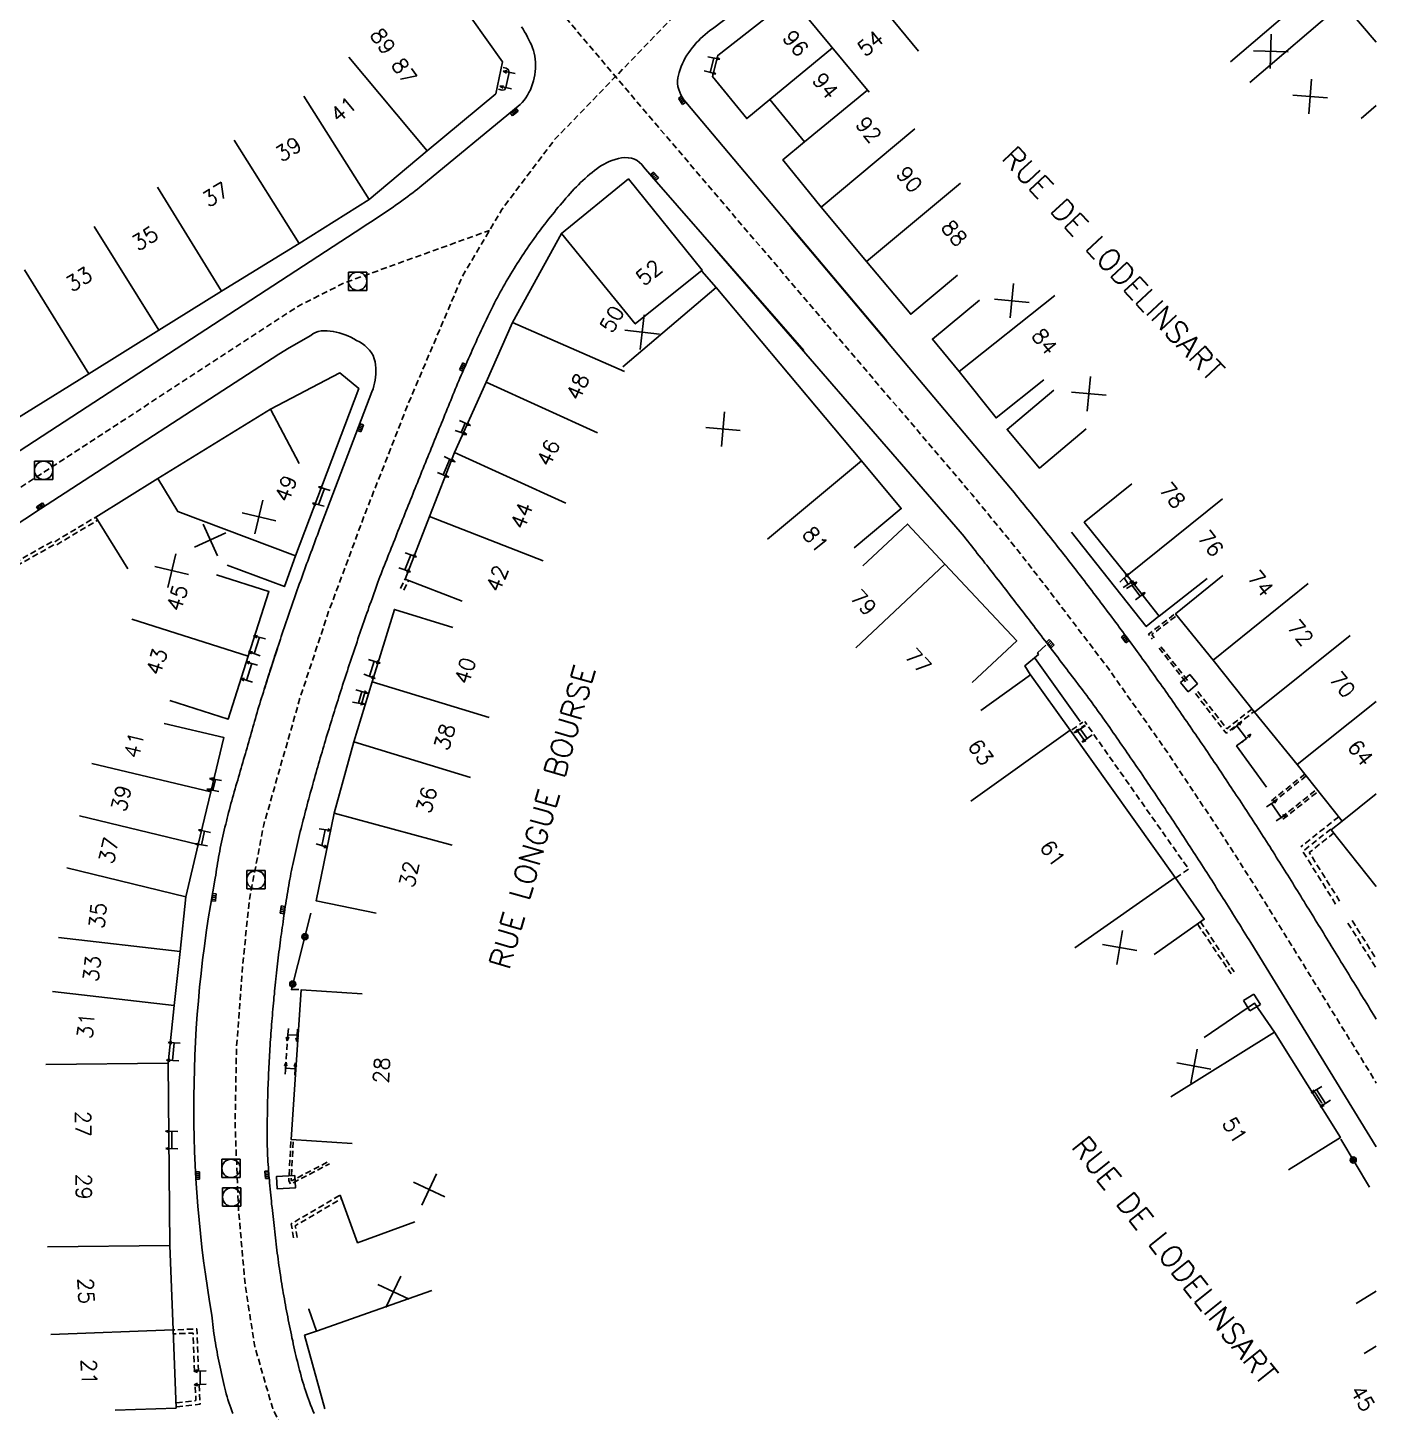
# Model space of a CAD drawing. Header units: millimetres. Extents: x 155999 to 157000, y 122000 to 123000.
# Drawn here: x 156889.7 to 157000, y 122473.6 to 122586.8 of the extents above; entities that cross this region are included whole.
import ezdxf
from ezdxf.enums import TextEntityAlignment as Align

# ---------------------------------------------------------------- set-up
doc = ezdxf.new("R2010")
doc.units = ezdxf.units.MM
doc.linetypes.add('DASHED', pattern=[0.75, 0.5, -0.25])
doc.layers.get('0').update_dxf_attribs({"linetype": 'CONTINUOUS'})
for name, color, linetype in [('W0001', 6, 'DASHED'), ('W0008', 7, 'CONTINUOUS'), ('W0017', 7, 'CONTINUOUS'), ('W0100', 7, 'CONTINUOUS'), ('W0105', 7, 'CONTINUOUS'), ('W0112', 1, 'DASHED'), ('W0322', 7, 'CONTINUOUS'), ('W0400', 7, 'CONTINUOUS'), ('W0420', 7, 'CONTINUOUS'), ('W0989', 7, 'CONTINUOUS'), ('W0991', 7, 'CONTINUOUS'), ('W1102', 7, 'CONTINUOUS'), ('W1471', 7, 'CONTINUOUS')]:
    doc.layers.add(name, color=color, linetype=linetype)
doc.styles.get("Standard").update_dxf_attribs({"font": 'romans.shx', "width": 0.85})

# ---------------------------------------------------------------- blocks, each defined once
blk = doc.blocks.new('t322o')
at = {"color": 0, "linetype": 'Continuous'}
for radius in [0.25, 0.15]:
    blk.add_circle((0, 0), radius, dxfattribs=at)
blk = doc.blocks.new('t991o')
at = {"color": 0, "linetype": 'Continuous'}
for p, q in [((-1, 1), (1, -1)), ((-1, -1), (1, 1))]:
    blk.add_line(p, q, dxfattribs=at)
blk = doc.blocks.new('T400')
for p, q in [((-0.15, 0.3), (0.15, 0.3)), ((-0.15, -0.25), (-0.15, 0.3)), ((-0.15, 0.15), (0.15, 0.15)), ((-0.15, 0), (0.15, 0)), ((0.15, 0.3), (0.15, -0.25)), ((-0.15, -0.15), (0.15, -0.15)), ((-0.15, -0.25), (-0.15, -0.3)), ((-0.15, -0.3), (0.15, -0.3)), ((0.15, -0.3), (0.15, -0.25))]:
    blk.add_line(p, q)
blk = doc.blocks.new('t105o')
for p, q in [((-0.5, 0), (0.5, 0)), ((0.5, 0), (0.2, 0.1)), ((0.5, 0), (0.2, -0.1))]:
    blk.add_line(p, q)
blk = doc.blocks.new('t112o')
at = {"color": 0, "linetype": 'Continuous'}
for p, q in [((-0.5, 0.5), (0.5, 0.5)), ((-0.5, -0.5), (-0.5, 0.5)), ((0.5, 0.5), (0.5, -0.5)), ((0.5, -0.5), (-0.5, -0.5))]:
    blk.add_line(p, q, dxfattribs=at)
blk = doc.blocks.new('T420')
for p, q in [((0.75, 0.75), (-0.75, 0.75)), ((-0.75, 0.75), (-0.75, -0.75)), ((0.75, 0.75), (0.75, -0.75)), ((0.75, -0.75), (-0.75, -0.75))]:
    blk.add_line(p, q)
blk.add_ellipse((0, 0), major_axis=(-0.53, 0.53), ratio=1, start_param=3.926991, end_param=10.210176)
blk = doc.blocks.new('T1471')
at = {"color": 0, "linetype": 'Continuous', "flags": 128}
blk.add_lwpolyline([(-0.75, -0.5), (-0.75, 0.5), (0.75, 0.5), (0.75, -0.5), (-0.75, -0.5)], dxfattribs=at)

msp = doc.modelspace()

# ---------------------------------------------------------------- linework, layer by layer
at = {"layer": 'W0001', "flags": 128}
for points in [[(156880.5, 122688.7), (156890.73, 122655.89), (156891.86, 122652.25), (156893.16, 122648.22), (156894.79, 122644.01), (156896.19, 122641.03), (156898.58, 122636.96), (156900.91, 122633.45), (156931, 122590.86), (156943.89, 122575.65), (156964.26, 122551.81), (156966.93, 122548.68), (156970.34, 122544.51), (156973.03, 122541.08), (156978.09, 122534.42), (156982.74, 122527.83), (156987.05, 122521.36), (156990.05, 122516.68), (156994.6, 122509.31), (156998.21, 122503.46), (157000, 122500.53)], [(157000, 122631.13), (156942.49, 122587.71), (156932.78, 122577.67), (156928.49, 122571.97), (156925.25, 122566.5), (156920.77, 122555.94), (156917.31, 122547.12), (156914.32, 122539.08), (156912.04, 122532.22), (156909.01, 122521.64), (156907.83, 122515.5), (156907.29, 122510.14), (156906.78, 122503.35), (156906.67, 122497.11), (156906.94, 122490.28), (156907.49, 122484.01), (156908.28, 122478.98), (156909.72, 122473.98), (156911.39, 122470.35), (156915.01, 122464.94), (156917.89, 122461.39), (156922.49, 122456.46), (156926.4, 122453.02), (156929.21, 122450.66), (156932.66, 122447.76), (156936.68, 122444.3), (156939.49, 122441.83), (156941.43, 122439.91), (156942.71, 122438.16), (156944.11, 122435.15), (156945.09, 122432.57), (156945.95, 122430.04), (156946.59, 122428.01), (156947.51, 122424.86), (156948.2, 122422.21), (156948.81, 122419.68)], [(156857.13, 122528.33), (156911.79, 122564.05), (156915.62, 122565.98), (156927.48, 122570.26)]]:
    msp.add_lwpolyline(points, dxfattribs=at)
at = {"layer": 'W0008', "flags": 128}
for points in [[(156982.27, 122614.5), (156945.71, 122586.74), (156945.5, 122586.6), (156945.3, 122586.44), (156945.11, 122586.29), (156944.92, 122586.12), (156944.74, 122585.95), (156944.56, 122585.78), (156944.39, 122585.6), (156944.23, 122585.41), (156944.07, 122585.21), (156943.92, 122585.01), (156943.77, 122584.8), (156943.62, 122584.59), (156943.49, 122584.37), (156943.36, 122584.14), (156943.25, 122583.91), (156943.15, 122583.67), (156943.06, 122583.43), (156942.98, 122583.18), (156942.92, 122582.96), (156942.88, 122582.73), (156942.86, 122582.5), (156942.86, 122582.27), (156942.89, 122582.04), (156942.95, 122581.8), (156943.03, 122581.57), (156943.12, 122581.35), (156943.24, 122581.15), (156943.37, 122580.95), (156943.53, 122580.76), (156959.96, 122561.22)], [(156870.11, 122539.91), (156917.11, 122570.54), (156917.32, 122570.67), (156917.53, 122570.8), (156917.74, 122570.94), (156917.95, 122571.07), (156918.16, 122571.21), (156918.37, 122571.34), (156918.57, 122571.48), (156918.78, 122571.62), (156918.98, 122571.75), (156919.19, 122571.89), (156919.39, 122572.03), (156919.6, 122572.17), (156919.8, 122572.32), (156920, 122572.46), (156920.21, 122572.6), (156920.41, 122572.75), (156920.61, 122572.89), (156920.8, 122573.04), (156921, 122573.19), (156921.2, 122573.34), (156921.39, 122573.49), (156921.59, 122573.64), (156921.78, 122573.8), (156929.97, 122580.55), (156930.15, 122580.73), (156930.31, 122580.91), (156930.45, 122581.11), (156930.58, 122581.31), (156930.7, 122581.53), (156930.82, 122581.76), (156930.91, 122582), (156930.99, 122582.25), (156931.06, 122582.5), (156931.12, 122582.75), (156931.17, 122583), (156931.2, 122583.25), (156931.23, 122583.51), (156931.24, 122583.76), (156931.24, 122584.01), (156931.22, 122584.26), (156931.19, 122584.51), (156931.14, 122584.75), (156931.07, 122584.98), (156930.99, 122585.2), (156930.9, 122585.43), (156930.8, 122585.64), (156930.7, 122585.86), (156930.59, 122586.08), (156930.47, 122586.3), (156930.35, 122586.51), (156930.22, 122586.72), (156930.09, 122586.92)], [(156953.19, 122560.44), (156940.76, 122574.68), (156940.07, 122575.45), (156939.92, 122575.65), (156939.75, 122575.82), (156939.56, 122575.97), (156939.34, 122576.08), (156939.1, 122576.16), (156938.82, 122576.21), (156938.55, 122576.22), (156938.28, 122576.19), (156938.02, 122576.14), (156937.75, 122576.06), (156937.49, 122575.98), (156937.27, 122575.89), (156937.05, 122575.8), (156936.84, 122575.69), (156936.63, 122575.57), (156936.43, 122575.44), (156936.24, 122575.3), (156936.05, 122575.16), (156935.86, 122575.01), (156935.67, 122574.85), (156935.48, 122574.69), (156935.29, 122574.52), (156935.11, 122574.35), (156934.93, 122574.18), (156934.75, 122574), (156934.58, 122573.83), (156934.4, 122573.65), (156934.23, 122573.47), (156934.06, 122573.28), (156933.9, 122573.1), (156933.73, 122572.91), (156933.57, 122572.72), (156933.41, 122572.53), (156933.25, 122572.34), (156933.09, 122572.15), (156932.93, 122571.96), (156932.78, 122571.76), (156932.62, 122571.57), (156932.47, 122571.37), (156932.31, 122571.18), (156932.16, 122570.98), (156932.01, 122570.78), (156931.85, 122570.59), (156931.7, 122570.39), (156931.56, 122570.2), (156931.41, 122570), (156931.26, 122569.8), (156931.12, 122569.6), (156930.98, 122569.4), (156930.83, 122569.2), (156930.69, 122569), (156930.55, 122568.79), (156930.42, 122568.59), (156930.28, 122568.38), (156930.14, 122568.18), (156930.01, 122567.97), (156929.87, 122567.76), (156929.74, 122567.56), (156929.61, 122567.35), (156929.48, 122567.14), (156929.35, 122566.93), (156929.22, 122566.72), (156929.1, 122566.51), (156928.97, 122566.29), (156928.85, 122566.08), (156928.72, 122565.87), (156928.6, 122565.65), (156928.48, 122565.43), (156928.36, 122565.21), (156928.24, 122564.99), (156928.12, 122564.77), (156928, 122564.55), (156927.89, 122564.33), (156927.77, 122564.1), (156927.66, 122563.88), (156927.55, 122563.66), (156927.44, 122563.43), (156927.33, 122563.21), (156927.22, 122562.98), (156927.11, 122562.75), (156927, 122562.53), (156926.9, 122562.3), (156926.79, 122562.07), (156926.69, 122561.84), (156926.58, 122561.61), (156926.48, 122561.39), (156926.38, 122561.16), (156926.28, 122560.93), (156926.17, 122560.7), (156926.07, 122560.47), (156925.97, 122560.24), (156925.87, 122560.01), (156925.76, 122559.78), (156925.66, 122559.55), (156925.56, 122559.33), (156925.46, 122559.1), (156925.36, 122558.87), (156925.26, 122558.64), (156925.16, 122558.41), (156925.06, 122558.19), (156924.97, 122557.96), (156924.87, 122557.73), (156924.77, 122557.5), (156924.68, 122557.27), (156924.58, 122557.04), (156924.49, 122556.81), (156924.39, 122556.58), (156924.3, 122556.35), (156924.21, 122556.12), (156924.11, 122555.89), (156924.02, 122555.66), (156923.93, 122555.43), (156923.83, 122555.2), (156923.74, 122554.97), (156923.65, 122554.74), (156923.55, 122554.51), (156923.46, 122554.28), (156923.37, 122554.05), (156923.27, 122553.82), (156923.18, 122553.58), (156923.08, 122553.35), (156922.99, 122553.12), (156922.9, 122552.89), (156922.8, 122552.66), (156922.71, 122552.42), (156922.61, 122552.19), (156922.52, 122551.96), (156922.42, 122551.73), (156922.33, 122551.49), (156922.24, 122551.26), (156922.14, 122551.03), (156922.05, 122550.8), (156921.95, 122550.56), (156921.86, 122550.33), (156921.77, 122550.1), (156921.67, 122549.87), (156921.58, 122549.63), (156921.49, 122549.4), (156921.39, 122549.17), (156921.3, 122548.93), (156921.2, 122548.7), (156921.11, 122548.47), (156921.02, 122548.24), (156920.92, 122548), (156920.83, 122547.77), (156920.74, 122547.54), (156920.64, 122547.31), (156920.55, 122547.07), (156920.46, 122546.84), (156920.37, 122546.61), (156920.27, 122546.37), (156920.18, 122546.14), (156920.09, 122545.91), (156919.99, 122545.67), (156919.9, 122545.44), (156919.81, 122545.21), (156919.72, 122544.98), (156919.62, 122544.74), (156919.53, 122544.51), (156919.44, 122544.28), (156919.35, 122544.04), (156919.25, 122543.81), (156919.16, 122543.58), (156919.07, 122543.34), (156918.98, 122543.11), (156918.89, 122542.88), (156918.79, 122542.64), (156918.7, 122542.41), (156918.61, 122542.18), (156918.52, 122541.94), (156918.43, 122541.71), (156918.33, 122541.48), (156918.09, 122540.76), (156918.04, 122540.61), (156917.96, 122540.37), (156917.87, 122540.14), (156917.79, 122539.9), (156917.7, 122539.67), (156917.62, 122539.44), (156917.54, 122539.2), (156917.45, 122538.97), (156917.37, 122538.73), (156917.29, 122538.5), (156917.21, 122538.26), (156917.12, 122538.03), (156917.04, 122537.79), (156916.96, 122537.56), (156916.88, 122537.32), (156916.8, 122537.09), (156916.72, 122536.85), (156916.64, 122536.61), (156916.56, 122536.38), (156916.48, 122536.14), (156916.4, 122535.91), (156916.32, 122535.67), (156916.24, 122535.43), (156916.16, 122535.2), (156916.08, 122534.96), (156916, 122534.73), (156915.93, 122534.49), (156915.85, 122534.25), (156915.77, 122534.02), (156915.69, 122533.78), (156915.62, 122533.54), (156915.54, 122533.31), (156915.46, 122533.07), (156915.39, 122532.83), (156915.31, 122532.6), (156915.24, 122532.36), (156915.16, 122532.12), (156915.09, 122531.88), (156915.01, 122531.65), (156914.94, 122531.41), (156914.86, 122531.17), (156914.79, 122530.93), (156914.72, 122530.7), (156914.64, 122530.46), (156914.57, 122530.22), (156914.5, 122529.98), (156914.42, 122529.74), (156914.35, 122529.51), (156914.28, 122529.27), (156914.21, 122529.03), (156914.13, 122528.79), (156914.06, 122528.55), (156913.99, 122528.31), (156913.92, 122528.07), (156913.85, 122527.84), (156913.78, 122527.6), (156913.71, 122527.36), (156913.64, 122527.12), (156913.57, 122526.88), (156913.5, 122526.64), (156913.43, 122526.4), (156913.36, 122526.16), (156913.3, 122525.92), (156913.23, 122525.68), (156913.16, 122525.44), (156913.09, 122525.2), (156913.02, 122524.96), (156912.96, 122524.72), (156912.89, 122524.48), (156912.82, 122524.24), (156912.76, 122524), (156912.69, 122523.76), (156912.63, 122523.52), (156912.56, 122523.28), (156912.5, 122523.03), (156912.43, 122522.79), (156912.37, 122522.55), (156912.31, 122522.31), (156912.24, 122522.06), (156912.18, 122521.82), (156912.12, 122521.58), (156912.06, 122521.34), (156912, 122521.09), (156911.94, 122520.85), (156911.88, 122520.61), (156911.83, 122520.36), (156911.77, 122520.12), (156911.71, 122519.88), (156911.66, 122519.63), (156911.6, 122519.39), (156911.55, 122519.15), (156911.5, 122518.9), (156911.44, 122518.66), (156911.39, 122518.41), (156911.34, 122518.17), (156911.29, 122517.92), (156911.24, 122517.68), (156911.2, 122517.43), (156911.15, 122517.19), (156911.1, 122516.94), (156911.06, 122516.69), (156911.01, 122516.45), (156910.97, 122516.2), (156910.93, 122515.95), (156910.89, 122515.71), (156910.85, 122515.46), (156910.81, 122515.21), (156910.77, 122514.96), (156910.73, 122514.72), (156910.7, 122514.47), (156910.66, 122514.22), (156910.63, 122513.98), (156910.59, 122513.73), (156910.56, 122513.48), (156910.52, 122513.24), (156910.49, 122512.99), (156910.46, 122512.74), (156910.42, 122512.5), (156910.39, 122512.25), (156910.36, 122512), (156910.33, 122511.76), (156910.29, 122511.51), (156910.26, 122511.26), (156910.23, 122511.01), (156910.2, 122510.77), (156910.17, 122510.52), (156910.14, 122510.27), (156910.12, 122510.03), (156910.09, 122509.78), (156910.06, 122509.53), (156910.03, 122509.28), (156910.01, 122509.04), (156909.98, 122508.79), (156909.95, 122508.54), (156909.93, 122508.29), (156909.9, 122508.05), (156909.88, 122507.8), (156909.85, 122507.55), (156909.83, 122507.3), (156909.81, 122507.06), (156909.78, 122506.81), (156909.76, 122506.56), (156909.74, 122506.31), (156909.72, 122506.06), (156909.7, 122505.82), (156909.68, 122505.57), (156909.66, 122505.32), (156909.64, 122505.07), (156909.62, 122504.82), (156909.6, 122504.58), (156909.58, 122504.33), (156909.57, 122504.08), (156909.55, 122503.83), (156909.53, 122503.58), (156909.52, 122503.33), (156909.5, 122503.09), (156909.49, 122502.84), (156909.47, 122502.59), (156909.46, 122502.34), (156909.45, 122502.09), (156909.43, 122501.84), (156909.42, 122501.6), (156909.41, 122501.35), (156909.4, 122501.1), (156909.39, 122500.85), (156909.38, 122500.6), (156909.37, 122500.35), (156909.36, 122500.1), (156909.35, 122499.85), (156909.34, 122499.61), (156909.34, 122499.36), (156909.33, 122499.11), (156909.32, 122498.86), (156909.32, 122498.61), (156909.31, 122498.36), (156909.31, 122498.11), (156909.31, 122497.86), (156909.3, 122497.61), (156909.3, 122497.36), (156909.3, 122497.11), (156909.3, 122496.86), (156909.29, 122496.62), (156909.29, 122496.37), (156909.29, 122496.12), (156909.3, 122495.87), (156909.3, 122495.61), (156909.3, 122495.36), (156909.31, 122495.11), (156909.32, 122494.86), (156909.33, 122494.61), (156909.34, 122494.36), (156909.36, 122494.11), (156909.37, 122493.86), (156909.39, 122493.61), (156909.41, 122493.36), (156909.42, 122493.11), (156909.44, 122492.86), (156909.47, 122492.61), (156909.49, 122492.36), (156909.51, 122492.11), (156909.53, 122491.86), (156909.56, 122491.61), (156909.58, 122491.36), (156909.61, 122491.11), (156909.64, 122490.86), (156909.66, 122490.61), (156909.69, 122490.36), (156909.72, 122490.11), (156909.75, 122489.86), (156909.78, 122489.62), (156909.8, 122489.37), (156909.83, 122489.12), (156909.86, 122488.87), (156909.89, 122488.62), (156909.92, 122488.37), (156909.94, 122488.12), (156909.97, 122487.87), (156910, 122487.62), (156910.03, 122487.36), (156910.06, 122487.11), (156910.09, 122486.86), (156910.12, 122486.61), (156910.16, 122486.36), (156910.19, 122486.11), (156910.23, 122485.86), (156910.26, 122485.61), (156910.3, 122485.36), (156910.34, 122485.11), (156910.37, 122484.85), (156910.41, 122484.6), (156910.45, 122484.35), (156910.49, 122484.1), (156910.53, 122483.85), (156910.57, 122483.6), (156910.61, 122483.36), (156910.65, 122483.11), (156910.7, 122482.87), (156910.74, 122482.62), (156910.79, 122482.38), (156910.83, 122482.13), (156910.88, 122481.89), (156910.92, 122481.64), (156910.97, 122481.4), (156911.02, 122481.15), (156911.07, 122480.91), (156911.12, 122480.66), (156911.17, 122480.42), (156911.22, 122480.17), (156911.27, 122479.93), (156911.32, 122479.69), (156911.38, 122479.44), (156911.43, 122479.2), (156911.48, 122478.96), (156911.54, 122478.72), (156911.59, 122478.47), (156911.65, 122478.23), (156911.7, 122477.99), (156911.76, 122477.75), (156911.82, 122477.51), (156911.88, 122477.27), (156911.94, 122477.03), (156912.01, 122476.79), (156912.07, 122476.55), (156912.14, 122476.31), (156912.21, 122476.07), (156912.28, 122475.84), (156912.35, 122475.6), (156912.42, 122475.37), (156912.5, 122475.13), (156912.58, 122474.9), (156912.66, 122474.67), (156912.75, 122474.44), (156912.84, 122474.21), (156912.94, 122473.97), (156913.04, 122473.74), (156913.14, 122473.5)], [(156952.14, 122570.47), (156970.09, 122549.17), (156970.24, 122548.98), (156970.4, 122548.79), (156970.56, 122548.6), (156970.72, 122548.41), (156970.88, 122548.21), (156971.03, 122548.02), (156971.19, 122547.83), (156971.35, 122547.64), (156971.5, 122547.44), (156971.66, 122547.25), (156971.82, 122547.06), (156971.97, 122546.86), (156972.13, 122546.67), (156972.29, 122546.48), (156972.44, 122546.28), (156972.6, 122546.09), (156972.75, 122545.89), (156972.91, 122545.7), (156973.06, 122545.51), (156973.22, 122545.31), (156973.37, 122545.12), (156973.53, 122544.92), (156973.68, 122544.73), (156973.84, 122544.53), (156973.99, 122544.34), (156974.14, 122544.14), (156974.3, 122543.95), (156974.45, 122543.75), (156974.61, 122543.56), (156974.76, 122543.36), (156974.91, 122543.16), (156975.06, 122542.97), (156975.22, 122542.77), (156975.37, 122542.57), (156975.52, 122542.38), (156975.67, 122542.18), (156975.83, 122541.98), (156975.98, 122541.79), (156976.13, 122541.59), (156976.28, 122541.39), (156976.43, 122541.2), (156976.58, 122541), (156976.73, 122540.8), (156976.88, 122540.6), (156977.03, 122540.41), (156977.18, 122540.21), (156977.34, 122540.01), (156977.48, 122539.81), (156977.63, 122539.61), (156977.78, 122539.41), (156977.93, 122539.21), (156978.08, 122539.02), (156978.23, 122538.82), (156978.38, 122538.62), (156978.53, 122538.42), (156978.68, 122538.22), (156978.83, 122538.02), (156978.97, 122537.82), (156979.12, 122537.62), (156979.27, 122537.42), (156979.42, 122537.22), (156979.57, 122537.02), (156979.71, 122536.82), (156979.86, 122536.62), (156980.01, 122536.42), (156980.16, 122536.21), (156980.3, 122536.01), (156980.45, 122535.81), (156980.6, 122535.61), (156980.74, 122535.4), (156980.89, 122535.2), (156981.04, 122535), (156981.18, 122534.8), (156981.33, 122534.59), (156981.48, 122534.39), (156981.62, 122534.19), (156981.77, 122533.98), (156981.91, 122533.78), (156982.06, 122533.57), (156982.2, 122533.37), (156982.35, 122533.17), (156982.49, 122532.96), (156982.64, 122532.76), (156982.78, 122532.55), (156982.92, 122532.35), (156983.07, 122532.14), (156983.21, 122531.94), (156983.35, 122531.73), (156983.5, 122531.53), (156983.64, 122531.32), (156983.78, 122531.12), (156983.93, 122530.91), (156984.07, 122530.71), (156984.21, 122530.5), (156984.35, 122530.29), (156984.5, 122530.09), (156984.64, 122529.88), (156984.78, 122529.68), (156984.92, 122529.47), (156985.06, 122529.26), (156985.2, 122529.06), (156985.35, 122528.85), (156985.49, 122528.64), (156985.63, 122528.44), (156985.77, 122528.23), (156985.91, 122528.02), (156986.05, 122527.81), (156986.19, 122527.61), (156986.33, 122527.4), (156986.47, 122527.19), (156986.61, 122526.99), (156986.75, 122526.78), (156986.89, 122526.57), (156987.03, 122526.36), (156987.17, 122526.15), (156987.31, 122525.95), (156987.44, 122525.74), (156987.58, 122525.53), (156987.72, 122525.32), (156987.86, 122525.11), (156988, 122524.9), (156988.14, 122524.7), (156988.28, 122524.49), (156988.41, 122524.28), (156988.55, 122524.07), (156988.69, 122523.86), (156988.83, 122523.65), (156988.97, 122523.44), (156989.1, 122523.23), (156989.24, 122523.02), (156989.38, 122522.81), (156989.52, 122522.6), (156989.65, 122522.39), (156989.79, 122522.18), (156989.93, 122521.97), (156990.06, 122521.76), (156990.2, 122521.55), (156990.34, 122521.34), (156990.47, 122521.13), (156990.61, 122520.92), (156990.74, 122520.7), (156990.88, 122520.49), (156991.02, 122520.28), (156991.15, 122520.07), (156991.29, 122519.86), (156991.42, 122519.64), (156991.56, 122519.43), (156991.69, 122519.22), (156991.82, 122519.01), (156991.96, 122518.79), (156992.09, 122518.58), (156992.23, 122518.37), (156992.36, 122518.16), (156992.49, 122517.94), (156992.63, 122517.73), (156992.76, 122517.52), (156992.89, 122517.3), (156993.03, 122517.09), (156993.16, 122516.88), (156993.29, 122516.66), (156993.42, 122516.45), (156993.56, 122516.24), (156993.69, 122516.02), (156993.82, 122515.81), (156993.95, 122515.59), (156994.09, 122515.38), (156994.22, 122515.17), (156994.35, 122514.95), (156994.48, 122514.74), (156994.61, 122514.52), (156994.75, 122514.31), (156994.88, 122514.1), (156995.01, 122513.88), (156995.14, 122513.67), (156995.27, 122513.45), (156995.4, 122513.24), (156995.54, 122513.02), (156995.67, 122512.81), (156995.8, 122512.6), (156995.93, 122512.38), (156996.06, 122512.17), (156996.19, 122511.95), (156996.32, 122511.74), (156996.45, 122511.52), (156996.59, 122511.31), (156996.72, 122511.09), (156996.85, 122510.88), (156996.98, 122510.67), (156997.11, 122510.45), (156997.24, 122510.24), (156997.37, 122510.02), (156997.5, 122509.81), (156997.64, 122509.59), (156997.77, 122509.38), (156997.9, 122509.16), (156998.03, 122508.95), (156998.16, 122508.74), (156998.29, 122508.52), (156998.43, 122508.31), (156998.56, 122508.09), (156998.69, 122507.88), (156998.82, 122507.66), (156998.95, 122507.45), (156999.08, 122507.24), (156999.22, 122507.02), (156999.35, 122506.81), (156999.48, 122506.59), (156999.61, 122506.38), (156999.75, 122506.17), (156999.88, 122505.95), (157000, 122505.76)], [(156945.88, 122568.77), (156965.98, 122545.62), (156966.13, 122545.43), (156966.29, 122545.23), (156966.44, 122545.03), (156966.6, 122544.84), (156966.75, 122544.64), (156966.91, 122544.44), (156967.06, 122544.25), (156967.22, 122544.05), (156967.37, 122543.85), (156967.53, 122543.65), (156967.68, 122543.46), (156967.84, 122543.26), (156967.99, 122543.06), (156968.15, 122542.87), (156968.3, 122542.67), (156968.46, 122542.47), (156968.61, 122542.27), (156968.76, 122542.08), (156968.92, 122541.88), (156969.07, 122541.68), (156969.23, 122541.48), (156969.38, 122541.29), (156969.53, 122541.09), (156969.69, 122540.89), (156969.84, 122540.69), (156969.99, 122540.49), (156970.15, 122540.3), (156970.3, 122540.1), (156970.45, 122539.9), (156970.61, 122539.7), (156970.76, 122539.5), (156970.91, 122539.3), (156971.07, 122539.11), (156971.22, 122538.91), (156971.37, 122538.71), (156971.52, 122538.51), (156971.68, 122538.31), (156971.83, 122538.11), (156971.98, 122537.91), (156972.13, 122537.71), (156972.29, 122537.52), (156972.44, 122537.32), (156972.59, 122537.12), (156972.74, 122536.92), (156972.9, 122536.72), (156973.05, 122536.52), (156973.2, 122536.32), (156973.35, 122536.13), (156973.5, 122535.93), (156973.65, 122535.74), (156973.8, 122535.54), (156973.95, 122535.35), (156974.1, 122535.15), (156974.24, 122534.96), (156974.39, 122534.76), (156974.54, 122534.56), (156974.69, 122534.37), (156974.84, 122534.17), (156974.99, 122533.98), (156975.14, 122533.78), (156975.29, 122533.58), (156975.44, 122533.39), (156975.59, 122533.19), (156975.74, 122533), (156975.88, 122532.8), (156976.03, 122532.6), (156976.18, 122532.4), (156976.33, 122532.21), (156976.47, 122532.01), (156976.62, 122531.81), (156976.77, 122531.61), (156976.91, 122531.41), (156977.06, 122531.21), (156977.2, 122531.01), (156977.34, 122530.81), (156977.49, 122530.61), (156977.63, 122530.41), (156977.77, 122530.21), (156977.91, 122530.01), (156978.06, 122529.8), (156978.2, 122529.6), (156978.34, 122529.39), (156978.49, 122529.18), (156978.63, 122528.98), (156978.77, 122528.77), (156978.92, 122528.57), (156979.06, 122528.36), (156979.2, 122528.16), (156979.34, 122527.95), (156979.49, 122527.74), (156979.63, 122527.54), (156979.77, 122527.33), (156979.91, 122527.13), (156980.05, 122526.92), (156980.19, 122526.71), (156980.34, 122526.51), (156980.48, 122526.3), (156980.62, 122526.09), (156980.76, 122525.89), (156980.9, 122525.68), (156981.04, 122525.47), (156981.18, 122525.26), (156981.32, 122525.06), (156981.46, 122524.85), (156981.6, 122524.64), (156981.74, 122524.43), (156981.88, 122524.23), (156982.02, 122524.02), (156982.16, 122523.81), (156982.3, 122523.6), (156982.44, 122523.39), (156982.58, 122523.19), (156982.72, 122522.98), (156982.85, 122522.77), (156982.99, 122522.56), (156983.13, 122522.35), (156983.27, 122522.14), (156983.41, 122521.94), (156983.55, 122521.73), (156983.68, 122521.52), (156983.82, 122521.31), (156983.96, 122521.1), (156984.1, 122520.89), (156984.23, 122520.68), (156984.37, 122520.47), (156984.51, 122520.26), (156984.64, 122520.05), (156984.78, 122519.84), (156984.92, 122519.63), (156985.05, 122519.42), (156985.19, 122519.21), (156985.32, 122519), (156985.46, 122518.79), (156985.6, 122518.58), (156985.73, 122518.37), (156985.87, 122518.16), (156986, 122517.95), (156986.14, 122517.74), (156986.27, 122517.53), (156986.41, 122517.32), (156986.54, 122517.11), (156986.68, 122516.9), (156986.81, 122516.69), (156986.94, 122516.47), (156987.08, 122516.26), (156987.21, 122516.05), (156987.35, 122515.84), (156987.48, 122515.63), (156987.61, 122515.42), (156987.75, 122515.2), (156987.88, 122514.99), (156988.01, 122514.78), (156988.15, 122514.57), (156988.28, 122514.36), (156988.41, 122514.14), (156988.54, 122513.93), (156988.68, 122513.72), (156988.81, 122513.51), (156988.94, 122513.29), (156989.07, 122513.08), (156989.2, 122512.87), (156989.34, 122512.65), (156989.47, 122512.44), (156989.6, 122512.23), (156989.73, 122512.02), (157000, 122495.31)], [(156909.07, 122532.78), (156909.15, 122533.02), (156909.22, 122533.26), (156909.3, 122533.5), (156909.37, 122533.74), (156909.45, 122533.98), (156909.52, 122534.21), (156909.6, 122534.45), (156909.67, 122534.69), (156909.75, 122534.93), (156909.83, 122535.17), (156909.9, 122535.4), (156909.98, 122535.64), (156910.06, 122535.88), (156910.13, 122536.11), (156910.21, 122536.35), (156910.29, 122536.59), (156910.37, 122536.83), (156910.45, 122537.06), (156910.53, 122537.3), (156910.61, 122537.54), (156910.69, 122537.77), (156910.77, 122538.01), (156910.85, 122538.25), (156910.93, 122538.48), (156911.01, 122538.72), (156911.09, 122538.96), (156911.17, 122539.19), (156911.25, 122539.43), (156911.34, 122539.67), (156911.42, 122539.9), (156911.5, 122540.14), (156911.59, 122540.38), (156911.67, 122540.62), (156911.75, 122540.86), (156911.84, 122541.09), (156911.92, 122541.33), (156912.01, 122541.57), (156912.09, 122541.8), (156912.18, 122542.04), (156912.26, 122542.28), (156912.35, 122542.51), (156912.44, 122542.75), (156912.52, 122542.99), (156912.61, 122543.22), (156912.7, 122543.46), (156912.78, 122543.7), (156912.87, 122543.93), (156912.96, 122544.17), (156913.05, 122544.4), (156913.14, 122544.64), (156913.23, 122544.87), (156913.31, 122545.11), (156913.4, 122545.35), (156913.49, 122545.58), (156913.58, 122545.82), (156917.86, 122557.07), (156917.95, 122557.31), (156918.02, 122557.54), (156918.08, 122557.78), (156918.13, 122558.02), (156918.16, 122558.26), (156918.18, 122558.5), (156918.18, 122558.75), (156918.18, 122558.99), (156918.16, 122559.26), (156918.12, 122559.52), (156918.05, 122559.77), (156917.96, 122560.02), (156917.82, 122560.25), (156917.65, 122560.47), (156917.47, 122560.67), (156917.27, 122560.84), (156917.06, 122561), (156916.83, 122561.14), (156916.6, 122561.27), (156916.37, 122561.4), (156916.13, 122561.52), (156915.9, 122561.63), (156915.66, 122561.73), (156915.42, 122561.81), (156915.18, 122561.89), (156914.94, 122561.95), (156914.69, 122562), (156914.44, 122562.03), (156914.19, 122562.06), (156913.94, 122562.06), (156913.7, 122562.04), (156913.45, 122561.99), (156913.24, 122561.92), (156913.03, 122561.81), (156912.85, 122561.68), (156911.09, 122560.66), (156910.24, 122560.13), (156890.76, 122547.49), (156858.45, 122526.19)]]:
    msp.add_lwpolyline(points, dxfattribs=at)
msp.add_lwpolyline([(156910.15, 122536.06), (156910.06, 122535.82), (156909.98, 122535.58), (156909.9, 122535.35), (156909.82, 122535.11), (156909.74, 122534.87), (156909.67, 122534.64), (156909.59, 122534.4), (156909.51, 122534.16), (156909.43, 122533.93), (156909.36, 122533.69), (156909.28, 122533.45), (156909.2, 122533.21), (156909.13, 122532.98), (156909.05, 122532.74), (156908.98, 122532.5), (156908.9, 122532.26), (156908.83, 122532.02), (156908.76, 122531.78), (156908.69, 122531.55), (156908.61, 122531.31), (156908.54, 122531.07), (156908.47, 122530.83), (156908.4, 122530.59), (156908.33, 122530.35), (156908.26, 122530.11), (156908.19, 122529.87), (156908.12, 122529.63), (156908.06, 122529.39), (156907.99, 122529.15), (156907.92, 122528.91), (156907.85, 122528.67), (156907.79, 122528.43), (156907.72, 122528.19), (156907.65, 122527.95), (156907.58, 122527.71), (156907.51, 122527.47), (156907.44, 122527.23), (156907.37, 122526.99), (156907.3, 122526.75), (156907.23, 122526.51), (156907.16, 122526.27), (156907.09, 122526.03), (156907.02, 122525.79), (156906.95, 122525.55), (156906.88, 122525.31), (156906.81, 122525.07), (156906.74, 122524.83), (156906.67, 122524.59), (156906.6, 122524.35), (156906.53, 122524.11), (156906.47, 122523.86), (156906.4, 122523.62), (156906.33, 122523.38), (156906.27, 122523.14), (156906.2, 122522.9), (156906.14, 122522.66), (156906.08, 122522.42), (156906.02, 122522.18), (156905.96, 122521.93), (156905.9, 122521.69), (156905.84, 122521.45), (156905.78, 122521.2), (156905.72, 122520.96), (156905.67, 122520.72), (156905.61, 122520.47), (156905.56, 122520.23), (156905.51, 122519.98), (156905.46, 122519.74), (156905.41, 122519.49), (156905.36, 122519.25), (156905.32, 122519), (156905.28, 122518.76), (156905.23, 122518.51), (156905.19, 122518.26), (156905.16, 122518.01), (156905.12, 122517.77), (156905.09, 122517.52), (156905.05, 122517.27, 0.090337), (156904.77, 122481.55), (156904.79, 122481.3), (156904.82, 122481.04), (156904.84, 122480.79), (156904.87, 122480.54), (156904.91, 122480.28), (156904.94, 122480.03), (156904.98, 122479.78), (156905.02, 122479.53), (156905.06, 122479.28), (156905.1, 122479.03), (156905.14, 122478.78), (156905.19, 122478.53), (156905.24, 122478.28), (156905.29, 122478.03), (156905.34, 122477.78), (156905.39, 122477.53), (156905.44, 122477.28), (156905.5, 122477.03), (156905.55, 122476.78), (156905.61, 122476.53), (156905.66, 122476.28), (156905.72, 122476.04), (156905.77, 122475.8), (156905.83, 122475.57), (156905.89, 122475.34), (156905.95, 122475.1), (156906.01, 122474.87), (156906.08, 122474.64), (156906.15, 122474.41), (156906.23, 122474.19), (156906.31, 122473.96), (156906.39, 122473.73), (156906.48, 122473.51)], format="xyb", dxfattribs=at)
at = {"layer": 'W0017', "flags": 128}
for points in [[(156975.08, 122545.59), (156981.19, 122537.86), (156982.22, 122538.7)], [(156972.97, 122536.34), (156972.3, 122535.72), (156972.37, 122535.59), (156971.25, 122534.64), (156971.68, 122533.93)], [(156972.09, 122535.24), (156975.77, 122530.09)], [(156989.39, 122528.72), (156988.57, 122528.1), (156991.03, 122524.73)]]:
    msp.add_lwpolyline(points, dxfattribs=at)
at = {"layer": 'W0100', "flags": 128}
for points in [[(156965.76, 122566.61), (156961.92, 122563.4), (156958.32, 122567.71), (156954.59, 122572.16), (156951.47, 122576.04), (156953.25, 122577.52), (156950.41, 122580.97), (156948.51, 122579.41), (156945.7, 122582.84), (156946.14, 122584.58), (156952.15, 122589.29), (156956.2, 122592.63), (156960.34, 122595.93), (156967.07, 122601.24), (156971.81, 122604.81), (156979.26, 122610.27), (156979.39, 122610.27), (156979.52, 122610.16), (156982.99, 122605.83), (156988.03, 122599.61), (156989.97, 122597.23), (156995.67, 122590.56), (156997.26, 122588.86), (157000, 122585.66)], [(156854.27, 122532.03), (156860.27, 122536.21), (156866.23, 122540.33), (156874.32, 122545.88), (156879.61, 122549.19), (156885.79, 122552.99), (156889.6, 122555.38), (156894.72, 122558.54), (156900.44, 122562.09), (156905.56, 122565.28), (156911.92, 122569.19), (156917.63, 122572.8), (156922.39, 122576.76), (156927.99, 122581.44), (156928.55, 122584.04), (156922.13, 122593.08), (156918.99, 122597.49), (156912.68, 122606.54), (156908.57, 122603.68)], [(156928.2, 122581.82), (156928.51, 122581.73), (156928.69, 122581.76), (156928.8, 122581.94), (156929.09, 122583.19), (156929.02, 122583.4), (156928.84, 122583.53), (156928.58, 122583.58)], [(156945.83, 122584.36), (156945.51, 122583.19)], [(157000, 122580.47), (156998.76, 122579.41)], [(156957.31, 122544.31), (156961.15, 122547.51), (156957.89, 122551.42), (156946, 122565.59), (156944.85, 122566.94), (156944.86, 122567.02), (156938.84, 122574.48), (156933.36, 122570.02), (156929.35, 122562.74), (156927.2, 122557.84), (156924.6, 122552.09), (156922.56, 122546.87), (156920.58, 122541.74), (156925.25, 122539.95)], [(156967.55, 122564.56), (156963.7, 122561.37), (156965.89, 122558.73), (156968.9, 122554.93), (156972.82, 122558.04)], [(156897.91, 122542.57), (156895.27, 122546.82), (156900.34, 122549.96), (156909.57, 122555.63), (156915.23, 122558.6), (156916.79, 122557.32), (156911.62, 122543.64), (156910.81, 122541.44), (156910.7, 122541.13), (156906.01, 122542.87)], [(156973.63, 122557.2), (156969.8, 122553.98), (156972.45, 122550.82), (156976.28, 122554.04)], [(156925.15, 122553.74), (156925.48, 122554.51)], [(156924.22, 122551.56), (156923.68, 122550.27)], [(156980.02, 122549.53), (156976.12, 122546.39), (156979.63, 122542.03), (156982.24, 122538.71), (156986.17, 122541.8)], [(156913.48, 122547.82), (156913.98, 122549.15)], [(156958, 122542.83), (156961.66, 122546.24), (156964.72, 122542.96), (156970.59, 122536.7), (156966.94, 122533.28)], [(156921.04, 122543.73), (156920.54, 122542.5)], [(156905.16, 122542.1), (156909.44, 122540.73), (156907.75, 122535.43), (156906.11, 122530.29), (156901.34, 122531.81)], [(156979.38, 122541.84), (156979.72, 122541.34)], [(156987.46, 122542.04), (156983.58, 122538.89), (156986.65, 122535.1), (156990.05, 122530.86), (156993.53, 122526.57), (156997.22, 122521.95), (156996.32, 122521.25), (157000, 122516.61)], [(156980, 122541.24), (156980.7, 122540.35)], [(156918.2, 122514.42), (156913.3, 122515.42), (156914.78, 122522.61), (156916.37, 122528.44), (156917.88, 122533.35), (156919.7, 122539.26), (156924.47, 122537.79)], [(156908.24, 122535.64), (156908.66, 122536.99)], [(156907.61, 122533.46), (156908.03, 122534.84)], [(156918.05, 122535.03), (156917.67, 122533.8)], [(156967.66, 122531), (156971.73, 122533.92), (156974.96, 122529.4), (156983.54, 122517.33), (156985.93, 122513.92), (156981.84, 122511.05)], [(156917.03, 122532.56), (156916.75, 122531.59)], [(156917.29, 122532.48), (156917.01, 122531.52)], [(156900.87, 122529.94), (156905.74, 122528.79), (156904.69, 122524.35), (156903.66, 122520.04), (156902.63, 122515.76), (156902.18, 122511.29), (156901.68, 122506.88), (156901.19, 122502.14), (156901.34, 122487.23), (156901.6, 122480.34), (156901.84, 122473.94), (156896.85, 122473.76)], [(156976.14, 122528.54), (156975.57, 122529.32)], [(156976.36, 122528.71), (156975.79, 122529.49)], [(156988.6, 122529.74), (156989.39, 122528.72)], [(156905.07, 122525.35), (156904.86, 122524.46)], [(156991.44, 122523.39), (156992.23, 122522.25)], [(156904.16, 122521.12), (156903.92, 122520.01)], [(156914.03, 122521.25), (156913.77, 122519.94)], [(156916.24, 122495.59), (156911.25, 122495.92), (156912.06, 122508.14), (156917.05, 122507.81)], [(156985.91, 122504.24), (156990.03, 122507.07), (156991.67, 122504.69), (156997.06, 122496.07), (156992.82, 122493.42)], [(156910.98, 122504.48), (156911.74, 122504.43)], [(156901.56, 122502.37), (156901.69, 122503.82)], [(156910.8, 122501.74), (156911.59, 122501.68)], [(156995.55, 122498.87), (156994.99, 122499.75)], [(156995.11, 122499.99), (156995.84, 122498.86)], [(156901.5, 122495.16), (156901.49, 122496.57)], [(156915.26, 122491.35), (156915.26, 122491.35), (156916.68, 122487.46), (156921.37, 122489.17)], [(156914, 122473.88), (156914, 122473.88), (156912.35, 122479.91), (156913.32, 122480.23), (156912.7, 122482.02), (156912.68, 122482.07)], [(156999.01, 122478.41), (157000, 122479.01)], [(156903.81, 122475.88), (156903.8, 122476.97)]]:
    msp.add_lwpolyline(points, dxfattribs=at)
at = {"layer": 'W0112', "flags": 128}
for points in [[(156891.92, 122544.8), (156895.27, 122546.82)], [(156892.08, 122544.55), (156895.42, 122546.56)], [(156886.68, 122541.98), (156891.78, 122544.84)], [(156886.83, 122541.72), (156891.92, 122544.58)], [(156920.2, 122540.98), (156920.58, 122541.74)], [(156920.46, 122540.85), (156920.85, 122541.61)], [(156983.45, 122538.84), (156981.38, 122537.24), (156981.68, 122536.82)], [(156983.57, 122538.69), (156981.64, 122537.2), (156981.84, 122536.93)], [(156982.24, 122536.1), (156984.47, 122533.26)], [(156982.39, 122536.21), (156984.62, 122533.38)], [(156985.2, 122532.39), (156987.72, 122529.13), (156989.97, 122530.88)], [(156985.41, 122532.55), (156987.77, 122529.5), (156989.8, 122531.09)], [(156983.6, 122517.32), (156984.66, 122518.02), (156976.15, 122530.1)], [(156975.11, 122529.41), (156976, 122530.03)], [(156975.27, 122529.18), (156976.16, 122529.79)], [(156994.15, 122525.8), (156991.32, 122523.53)], [(156994.26, 122525.65), (156991.43, 122523.39)], [(156992.24, 122522.25), (156995.14, 122524.55)], [(156992.36, 122522.1), (156995.26, 122524.4)], [(156996.93, 122522.31), (156993.84, 122519.85)], [(156996.28, 122521.3), (156993.99, 122519.47), (156996.76, 122515.03)], [(156996.53, 122520.99), (156994.52, 122519.38), (156997.1, 122515.25)], [(156985.38, 122513.54), (156988.12, 122509.46)], [(156985.63, 122513.71), (156988.37, 122509.62)], [(156997.68, 122513.61), (157000, 122509.91)], [(156998.02, 122513.82), (157000, 122510.66)], [(156910.98, 122504.48), (156910.8, 122501.74)], [(156911.23, 122495.74), (156911.06, 122492.54), (156911.2, 122492.26), (156914.4, 122493.92)], [(156911.43, 122495.73), (156911.26, 122492.58), (156911.29, 122492.53), (156914.3, 122494.1)], [(156911.44, 122487.86), (156911.26, 122489.02), (156915.26, 122491.35)], [(156911.74, 122487.9), (156911.59, 122488.86), (156915.41, 122491.09)], [(156903.68, 122476.98), (156903.54, 122480.42), (156901.65, 122480.34)], [(156903.35, 122476.96), (156903.23, 122480.08), (156901.67, 122480.01)], [(156901.87, 122474.38), (156903.47, 122474.55), (156903.4, 122475.85)], [(156901.9, 122474.05), (156903.81, 122474.26), (156903.73, 122475.87)]]:
    msp.add_lwpolyline(points, dxfattribs=at)
at = {"layer": 'W0322', "flags": 128}
for points in [[(156912.87, 122514.43), (156911.27, 122508.17), (156911.87, 122508.19)], [(156997.09, 122495.95), (156999.44, 122492)], [(157000, 122483.5), (156998.35, 122482.5)]]:
    msp.add_lwpolyline(points, dxfattribs=at)
at = {"layer": 'W1102', "flags": 128}
for points in [[(156956.2, 122592.63), (156962.56, 122584.92)], [(156995.67, 122590.56), (156988.07, 122584.06)], [(156952.15, 122589.29), (156958.52, 122581.58)], [(156997.26, 122588.86), (156989.66, 122582.37)], [(156922.39, 122576.76), (156915.98, 122584.44)], [(156950.41, 122580.97), (156955.53, 122585.19)], [(156917.63, 122572.8), (156912.28, 122581.25)], [(156953.25, 122577.52), (156958.38, 122581.74)], [(156911.92, 122569.19), (156906.58, 122577.64)], [(156954.59, 122572.16), (156962.26, 122578.58)], [(156905.56, 122565.28), (156900.32, 122573.8)], [(156958.32, 122567.71), (156966, 122574.12)], [(156900.44, 122562.09), (156895.15, 122570.57)], [(156944.86, 122567.02), (156939.4, 122562.61), (156933.36, 122570.02)], [(156894.72, 122558.54), (156889.45, 122567.05)], [(156946, 122565.59), (156938.39, 122559.1)], [(156965.89, 122558.73), (156973.72, 122564.95)], [(156929.35, 122562.74), (156938.51, 122558.73)], [(156927.2, 122557.84), (156936.31, 122553.71)], [(156909.57, 122555.63), (156911.9, 122551.2)], [(156924.6, 122552.09), (156933.71, 122547.96)], [(156957.89, 122551.42), (156950.21, 122545.01)], [(156900.34, 122549.96), (156901.98, 122547.28), (156911.62, 122543.64)], [(156979.63, 122542.03), (156987.42, 122548.3)], [(156922.56, 122546.87), (156931.87, 122543.23)], [(156964.72, 122542.96), (156957.43, 122536.11)], [(156986.65, 122535.1), (156994.42, 122541.39)], [(156907.75, 122535.43), (156898.22, 122538.47)], [(156990.05, 122530.86), (156997.85, 122537.12)], [(156917.88, 122533.35), (156927.44, 122530.42)], [(156993.53, 122526.57), (157000, 122531.73)], [(156974.96, 122529.4), (156966.83, 122523.58)], [(156916.37, 122528.44), (156925.93, 122525.51)], [(156904.69, 122524.35), (156894.96, 122526.66)], [(156997.22, 122521.95), (157000, 122524.17)], [(156903.66, 122520.04), (156893.94, 122522.39)], [(156914.78, 122522.61), (156924.43, 122519.98)], [(156902.63, 122515.76), (156892.91, 122518.12)], [(156983.54, 122517.33), (156975.35, 122511.59)], [(156902.18, 122511.29), (156892.24, 122512.42)], [(156901.68, 122506.88), (156891.74, 122508.02)], [(156991.67, 122504.69), (156983.19, 122499.39)], [(156901.34, 122487.23), (156891.34, 122487.13)], [(156913.32, 122480.23), (156922.76, 122483.55)], [(156901.6, 122480.34), (156891.61, 122479.96)]]:
    msp.add_lwpolyline(points, dxfattribs=at)
for points in [[(156891.19, 122502.04), (156901.19, 122502.14)], [(156891.34, 122487.13), (156901.34, 122487.23)]]:
    msp.add_lwpolyline(points, close=True, dxfattribs=at)

# ---------------------------------------------------------------- block references
at = {"layer": 'W0105'}
for p, rotation in [((156945.83, 122584.36), 349.601918602204), ((156929.09, 122583.19), 168.0963762028313), ((156945.51, 122583.19), 346.4800502067967), ((156928.8, 122581.94), 167.4210783673717), ((156925.15, 122553.74), 340.6409519455286), ((156925.48, 122554.51), 335.4875335144183), ((156924.22, 122551.56), 333.904443138667), ((156923.68, 122550.27), 337.9243616778818), ((156913.98, 122549.15), 162.9165088921622), ((156913.48, 122547.82), 165.5322435061476), ((156921.04, 122543.73), 339.4969452311795), ((156920.54, 122542.5), 341.4598536827888), ((156979.38, 122541.84), 43.73547583507612), ((156979.72, 122541.34), 32.89085844404744), ((156980, 122541.24), 31.36347237332023), ((156980.7, 122540.35), 38.25600097889879), ((156908.66, 122536.99), 165.7412819993926), ((156908.24, 122535.64), 158.8871848528533), ((156908.03, 122534.84), 163.0228814053333), ((156918.05, 122535.03), 342.7012782212568), ((156907.61, 122533.46), 163.2692101519136), ((156917.67, 122533.8), 339.110554973787), ((156917.03, 122532.56), 344.0014474119181), ((156916.75, 122531.59), 350.0780655325196), ((156988.6, 122529.74), 40.30396035949239), ((156975.79, 122529.49), 214.0165687786619), ((156976.36, 122528.71), 216.3013171679145), ((156989.39, 122528.72), 44.1391210226269), ((156905.07, 122525.35), 169.8315292906568), ((156904.86, 122524.46), 168.5517495615573), ((156991.44, 122523.39), 32.64001128742411), ((156992.23, 122522.25), 33.66135870067532), ((156904.16, 122521.12), 166.9534743098462), ((156914.03, 122521.25), 351.6003866836814), ((156903.92, 122520.01), 171.0155202370562), ((156913.77, 122519.94), 342.8666037076217), ((156910.98, 122504.48), 263.8432555764575), ((156911.74, 122504.43), 267.3420566954866), ((156901.69, 122503.82), 176.0198230217787), ((156901.56, 122502.37), 175.6550189193897), ((156910.8, 122501.74), 86.1848983500433), ((156911.59, 122501.68), 86.84544277151397), ((156995.11, 122499.99), 211.0103156739615), ((156995.84, 122498.86), 212.7047745849632), ((156901.49, 122496.57), 179.11956165878), ((156901.5, 122495.16), 178.8653453633225), ((156903.8, 122476.97), 181.5106890537942), ((156903.81, 122475.88), 182.6829131080874)]:
    msp.add_blockref('t105o', p, dxfattribs=dict(at, rotation=rotation))
at = {"layer": 'W0112'}
for p, rotation in [((156984.68, 122533.23), 39.83626820142138), ((156989.83, 122507.11), 31.41508604856799)]:
    msp.add_blockref('t112o', p, dxfattribs=dict(at, rotation=rotation))
at = {"layer": 'W0322'}
for p, rotation in [((156912.38, 122512.49), 255.7202781191407), ((156911.39, 122508.62), 255.7202781191407), ((156998.11, 122494.23), 300.7915747763778)]:
    msp.add_blockref('t322o', p, dxfattribs=dict(at, rotation=rotation))
at = {"layer": 'W0400'}
for p, rotation in [((156943.22, 122580.9), 214.2471938476893), ((156929.5, 122579.95), 309.5168844840709), ((156940.98, 122574.7), 41.11865726785157), ((156925.29, 122559.09), 156.2266549455464), ((156916.92, 122554.12), 339.1973391612329), ((156890.75, 122547.69), 122.9738857352155), ((156979.47, 122536.86), 216.3202551845037), ((156973.35, 122536.47), 43.16091597917556), ((156904.94, 122515.71), 353.5733303213882), ((156910.55, 122514.69), 171.621544199114), ((156903.61, 122492.96), 181.9464511879983), ((156909.28, 122493.02), 184.593271656754)]:
    msp.add_blockref('T400', p, dxfattribs=dict(at, rotation=rotation))
at = {"layer": 'W0420'}
for p in [(156916.69, 122566.11), (156891.01, 122550.64), (156908.37, 122517.15), (156906.34, 122493.54), (156906.39, 122491.2)]:
    msp.add_blockref('T420', p, dxfattribs=at)
at = {"layer": 'W0991'}
for p, rotation in [((156991.37, 122584.91), 313.2587111337671), ((156994.59, 122581.22), 310.5213691481761), ((156970.19, 122564.51), 309.6266691441785), ((156939.96, 122561.94), 308.5815611985639), ((156976.49, 122556.9), 309.985149215683), ((156946.58, 122554.01), 309.9861292161656), ((156908.62, 122546.83), 31.53903656111588), ((156904.64, 122544.94), 69.88535259989928), ((156901.49, 122542.44), 31.80538175971612), ((156979.01, 122511.61), 305.0733233230709), ((156985.08, 122501.91), 304.5633152597679), ((156922.54, 122491.81), 290.0687389352295), ((156919.62, 122483.45), 289.3409021322261)]:
    msp.add_blockref('t991o', p, dxfattribs=dict(at, rotation=rotation))
at = {"layer": 'W1471', "rotation": 182.6052596888199}
msp.add_blockref('T1471', (156910.83, 122492.42), dxfattribs=at)

# ---------------------------------------------------------------- texts
at = {"layer": 'W0989'}
for s, rotation, p in [('RUE DE LODELINSART', 313.0954, (156978.46, 122567.55)), ('RUE LONGUE BOURSE', 74.0456, (156931.78, 122522.3)), ('RUE DE LODELINSART', 308.6767, (156983.51, 122486.03))]:
    msp.add_text(s, height=1.75, rotation=rotation, dxfattribs=at).set_placement(p, align=Align.MIDDLE)
at = {"layer": 'W0991'}
for s, rotation, p in [('89 87', 305.3509, (156919.63, 122584.51)), ('96', 309.4415, (156952.51, 122585.57)), ('54', 39.5526, (156958.63, 122585.57)), ('94', 309.4415, (156954.95, 122582.09)), ('41', 39.8016, (156915.53, 122580.16)), ('92', 308.8246, (156958.48, 122578.49)), ('39', 32.3023, (156911.03, 122576.91)), ('90', 309.9652, (156961.82, 122574.43)), ('37', 31.5863, (156905.07, 122573.2)), ('88', 309.8894, (156965.49, 122570.04)), ('35', 31.9285, (156899.3, 122569.62)), ('52', 39.1493, (156940.52, 122566.82)), ('33', 31.7564, (156893.9, 122566.27)), ('50', 61.1573, (156937.49, 122563.01)), ('84', 308.439, (156972.88, 122561.18)), ('48', 66.3336, (156934.69, 122557.48)), ('46', 65.6071, (156932.28, 122552.08)), ('49', 69.276, (156910.82, 122549.16)), ('78', 308.8201, (156983.33, 122548.6)), ('44', 68.6305, (156930.1, 122546.93)), ('81', 309.8492, (156954.14, 122544.98)), ('76', 307.8448, (156986.45, 122544.66)), ('42', 68.978, (156928.1, 122541.8)), ('74', 308.9745, (156990.55, 122541.4)), ('45', 72.2989, (156901.93, 122540.21)), ('79', 312.9203, (156958.06, 122539.83)), ('72', 308.7785, (156993.81, 122537.36)), ('43', 72.3028, (156900.26, 122534.99)), ('77', 313.1813, (156962.55, 122535.04)), ('40', 72.8932, (156925.48, 122534.25)), ('70', 309.0261, (156997.23, 122533.12)), ('38', 72.929, (156923.81, 122528.84)), ('41', 76.6918, (156898.4, 122528.18)), ('63', 305.618, (156967.65, 122527.58)), ('64', 308.5819, (156998.71, 122527.55)), ('39', 76.6467, (156897.36, 122523.81)), ('36', 74.7414, (156922.33, 122523.69)), ('37', 76.3779, (156896.34, 122519.55)), ('61', 305.4032, (156973.54, 122519.31)), ('32', 78.4133, (156920.9, 122517.61)), ('35', 84.2693, (156895.44, 122514.22)), ('33', 83.4982, (156894.97, 122509.88)), ('31', 84.1792, (156894.47, 122505.22)), ('28', 86.205, (156918.64, 122501.57)), ('27   29', 270.576, (156894.27, 122494.62)), ('51', 302.0169, (156988.43, 122496.67)), ('25', 272.1653, (156894.48, 122483.52)), ('21', 272.1653, (156894.73, 122476.88)), ('45', 301.0936, (156998.88, 122474.75))]:
    msp.add_text(s, height=1.25, rotation=rotation, dxfattribs=at).set_placement(p, align=Align.MIDDLE)

doc.saveas('drawing.dxf')
